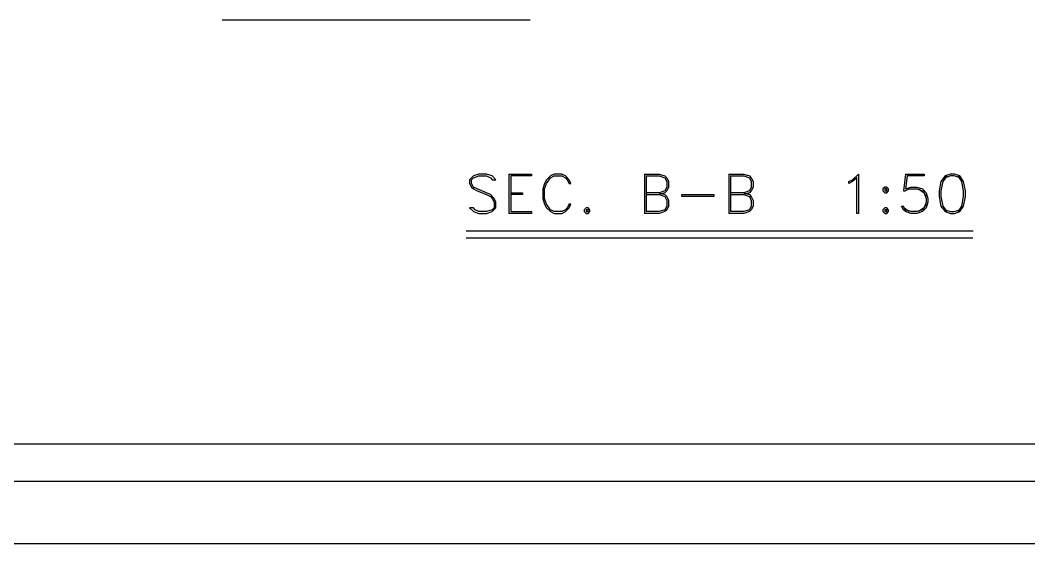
# Model space of a CAD drawing. Header units: millimetres. Extents: x -23396 to 106750, y 116 to 66281.
# Drawn here: x 15996 to 24086, y 116 to 4317 of the extents above; entities that cross this region are included whole.
import ezdxf

# ---------------------------------------------------------------- set-up
doc = ezdxf.new("R2010")
doc.units = ezdxf.units.MM

# ---------------------------------------------------------------- blocks, each defined once
blk = doc.blocks.new('U10U10 SEC')
at = {"color": 0}
for p, q in [((8973.709274371184, -1175.820000000647), (7216.859274370626, -1175.820000000647)), ((8649.417746505496, -2064.784999998636), (8628.267746506754, -2085.935000000871)), ((8681.16774650596, -2054.164999999455), (8649.417746505496, -2064.784999998636)), ((8649.417746505496, -2075.405000000145), (8681.16774650596, -2064.784999998636)), ((8723.517746506986, -2054.164999999455), (8681.16774650596, -2054.164999999455)), ((8681.16774650596, -2064.784999998636), (8723.517746506986, -2064.784999998636)), ((8757.367746505915, -2064.784999998636), (8723.517746506986, -2054.164999999455)), ((8723.517746506986, -2064.784999998636), (8746.76774650652, -2075.405000000145)), ((8778.517746504658, -2085.935000000871), (8757.367746505915, -2064.784999998636)), ((8852.617746506146, -2054.164999999455), (8852.617746506146, -2278.584999999846)), ((8852.617746506146, -2054.164999999455), (8981.71774650531, -2054.164999999455)), ((8863.217746506707, -2064.784999998636), (8863.217746506707, -2267.984999999288)), ((8981.71774650531, -2064.784999998636), (8863.217746506707, -2064.784999998636)), ((8981.71774650531, -2054.164999999455), (8981.71774650531, -2064.784999998636)), ((9089.667746506893, -2064.784999998636), (9066.41774650503, -2085.935000000871)), ((9110.867746506847, -2054.164999999455), (9089.667746506893, -2064.784999998636)), ((9089.667746506893, -2075.405000000145), (9110.867746506847, -2064.784999998636)), ((9153.167746505496, -2054.164999999455), (9110.867746506847, -2054.164999999455)), ((9110.867746506847, -2064.784999998636), (9153.167746505496, -2064.784999998636)), ((9174.367746506614, -2064.784999998636), (9153.167746505496, -2054.164999999455)), ((9153.167746505496, -2064.784999998636), (9174.367746506614, -2075.405000000145)), ((9195.51774650652, -2085.935000000871), (9174.367746506614, -2064.784999998636)), ((9625.217746506241, -2054.234999999287), (9709.867746505915, -2054.234999999287)), ((9625.367746505219, -2054.164999999455), (9625.367746505219, -2278.584999999846)), ((9635.617746506614, -2064.784999998636), (9635.617746506614, -2267.984999999288)), ((9635.767746505591, -2064.784999998636), (9709.667746506895, -2064.784999998636)), ((9709.667746506895, -2064.784999998636), (9741.417746505032, -2075.405000000145)), ((9709.867746505915, -2054.234999999287), (9741.617746506381, -2064.784999998636)), ((9741.617746506381, -2064.784999998636), (9752.01774650559, -2075.405000000145)), ((10105.6677465055, -2054.164999999455), (10105.6677465055, -2278.584999999846)), ((10105.86774650568, -2054.164999999455), (10192.61774650615, -2054.164999999455)), ((10116.41774650503, -2064.784999998636), (10116.41774650503, -2267.984999999288)), ((10116.41774650503, -2064.784999998636), (10192.46774650601, -2064.784999998636)), ((10192.46774650601, -2064.784999998636), (10224.21774650647, -2075.329999999492)), ((10192.61774650615, -2054.164999999455), (10224.36774650661, -2064.784999998636)), ((10224.36774650661, -2064.784999998636), (10234.81774650587, -2075.405000000145)), ((10812.46774650484, -2085.935000000871), (10846.31774650726, -2054.164999999455)), ((10846.31774650726, -2054.164999999455), (10846.31774650726, -2278.584999999846)), ((11113.2177465067, -2054.164999999455), (11102.61774650615, -2149.470000000554)), ((11113.2177465067, -2054.164999999455), (11221.16774650596, -2054.164999999455)), ((11123.8177465061, -2064.784999998636), (11113.2177465067, -2138.850000001374)), ((11221.16774650596, -2064.784999998636), (11123.8177465061, -2064.784999998636)), ((11221.16774650596, -2054.164999999455), (11221.16774650596, -2064.784999998636)), ((11339.71774650577, -2064.784999998636), (11316.41774650503, -2096.55000000156)), ((11350.46774650531, -2064.784999998636), (11327.16774650689, -2096.55000000156)), ((11371.46774650624, -2054.164999999455), (11339.71774650577, -2064.784999998636)), ((11371.26774650605, -2064.784999998636), (11339.71774650577, -2075.405000000145)), ((11392.61774650615, -2064.784999998636), (11371.26774650605, -2064.784999998636)), ((11392.76774650512, -2054.164999999455), (11371.46774650624, -2054.164999999455)), ((11424.16774650526, -2075.405000000145), (11392.61774650615, -2064.784999998636)), ((11424.51774650559, -2064.784999998636), (11392.76774650512, -2054.164999999455)), ((11435.11774650615, -2096.55000000156), (11413.76774650605, -2064.784999998636)), ((11445.71774650554, -2096.55000000156), (11424.51774650559, -2064.784999998636)), ((8628.267746506754, -2085.935000000871), (8628.267746506754, -2107.079999999958)), ((8628.267746506754, -2107.079999999958), (8638.81774650494, -2128.320000000647)), ((8638.81774650494, -2085.935000000871), (8649.417746505496, -2075.405000000145)), ((8638.81774650494, -2107.079999999958), (8638.81774650494, -2085.935000000871)), ((8649.417746505496, -2128.320000000647), (8638.81774650494, -2107.079999999958)), ((8638.81774650494, -2128.320000000647), (8649.417746505496, -2138.850000001374)), ((8670.567746505403, -2138.850000001374), (8649.417746505496, -2128.320000000647)), ((8746.76774650652, -2075.405000000145), (8757.367746505915, -2085.935000000871)), ((8757.367746505915, -2085.935000000871), (8778.517746504658, -2085.935000000871)), ((9055.817746505638, -2107.079999999958), (9045.217746505079, -2138.850000001374)), ((9066.41774650503, -2085.935000000871), (9055.817746505638, -2107.079999999958)), ((9055.817746505638, -2138.850000001374), (9066.41774650503, -2107.079999999958)), ((9066.41774650503, -2107.079999999958), (9089.667746506893, -2075.405000000145)), ((9174.367746506614, -2075.405000000145), (9184.917746505964, -2085.935000000871)), ((9184.917746505964, -2085.935000000871), (9195.51774650652, -2107.079999999958)), ((9206.11774650708, -2107.079999999958), (9195.51774650652, -2085.935000000871)), ((9195.51774650652, -2107.079999999958), (9206.11774650708, -2107.079999999958)), ((9741.417746505032, -2075.405000000145), (9752.01774650559, -2096.55000000156)), ((9752.01774650559, -2128.320000000647), (9741.417746505032, -2149.470000000554)), ((9752.01774650559, -2075.405000000145), (9762.76774650629, -2096.55000000156)), ((9752.01774650559, -2096.55000000156), (9752.01774650559, -2128.320000000647)), ((9762.76774650629, -2128.320000000647), (9752.01774650559, -2149.470000000554)), ((9762.76774650629, -2096.55000000156), (9762.76774650629, -2128.320000000647)), ((10224.21774650647, -2075.329999999492), (10234.81774650587, -2096.55000000156)), ((10234.81774650587, -2128.250000000815), (10224.21774650647, -2149.470000000554)), ((10234.81774650587, -2075.405000000145), (10245.5677465054, -2096.55000000156)), ((10234.81774650587, -2096.55000000156), (10234.81774650587, -2128.250000000815)), ((10245.5677465054, -2128.320000000647), (10234.81774650587, -2149.470000000554)), ((10245.5677465054, -2096.55000000156), (10245.5677465054, -2128.320000000647)), ((10791.3177465061, -2096.55000000156), (10812.46774650484, -2085.935000000871)), ((10812.46774650484, -2096.55000000156), (10791.3177465061, -2107.149999999791)), ((10791.3177465061, -2107.149999999791), (10791.3177465061, -2096.55000000156)), ((10835.91774650573, -2075.405000000145), (10812.46774650484, -2096.55000000156)), ((10835.91774650573, -2278.584999999846), (10835.91774650573, -2075.405000000145)), ((10996.96774650554, -2128.320000000647), (10984.11774650638, -2138.850000001374)), ((11007.56774650494, -2128.320000000647), (10996.96774650554, -2128.320000000647)), ((11017.96774650647, -2138.850000001374), (11007.56774650494, -2128.320000000647)), ((11113.2177465067, -2138.850000001374), (11144.96774650717, -2128.320000000647)), ((11144.96774650717, -2128.320000000647), (11178.8177465061, -2128.320000000647)), ((11178.8177465061, -2128.320000000647), (11210.5677465054, -2138.850000001374)), ((11316.41774650503, -2096.55000000156), (11305.81774650563, -2149.470000000554)), ((11327.16774650689, -2096.55000000156), (11316.41774650503, -2149.470000000554)), ((11445.51774650652, -2149.470000000554), (11435.11774650615, -2096.55000000156)), ((11456.26774650605, -2149.470000000554), (11445.71774650554, -2096.55000000156)), ((8649.417746505496, -2138.850000001374), (8670.567746505403, -2149.470000000554)), ((8723.517746506986, -2160.00000000128), (8670.567746505403, -2138.850000001374)), ((8670.567746505403, -2149.470000000554), (8723.517746506986, -2170.614999999642)), ((8746.76774650652, -2170.614999999642), (8723.517746506986, -2160.00000000128)), ((8723.517746506986, -2170.614999999642), (8746.76774650652, -2181.234999998822)), ((8767.967746506474, -2193.900000000256), (8746.76774650652, -2170.614999999642)), ((8746.76774650652, -2181.234999998822), (8757.367746505915, -2193.900000000256)), ((8863.217746506707, -2160.00000000128), (8928.817746506104, -2160.00000000128)), ((8928.817746506104, -2170.614999999642), (8863.217746506707, -2170.614999999642)), ((8928.817746506104, -2160.00000000128), (8928.817746506104, -2170.614999999642)), ((9045.217746505079, -2138.850000001374), (9045.217746505079, -2193.900000000256)), ((9055.817746505638, -2193.900000000256), (9055.817746505638, -2138.850000001374)), ((9709.667746506895, -2160.069999998785), (9635.767746505591, -2160.069999998785)), ((9635.767746505591, -2170.614999999642), (9709.667746506895, -2170.614999999642)), ((9741.417746505032, -2149.470000000554), (9709.667746506895, -2160.069999998785)), ((9709.667746506895, -2170.614999999642), (9741.417746505032, -2181.234999998822)), ((9741.617746506381, -2160.00000000128), (9709.867746505915, -2170.614999999642)), ((9709.867746505915, -2160.00000000128), (9741.617746506381, -2170.614999999642)), ((9741.417746505032, -2181.234999998822), (9752.01774650559, -2204.519999999437)), ((9752.01774650559, -2149.470000000554), (9741.617746506381, -2160.00000000128)), ((9741.617746506381, -2170.614999999642), (9752.01774650559, -2181.234999998822)), ((9752.01774650559, -2181.234999998822), (9762.76774650629, -2204.519999999437)), ((9838.817746504938, -2181.234999998822), (9838.817746504938, -2170.614999999642)), ((9838.817746504938, -2170.614999999642), (10021.01774650582, -2170.614999999642)), ((10021.01774650582, -2181.234999998822), (9838.817746504938, -2181.234999998822)), ((10021.01774650582, -2170.614999999642), (10021.01774650582, -2181.234999998822)), ((10192.46774650601, -2160.00000000128), (10116.41774650503, -2160.00000000128)), ((10116.41774650503, -2170.614999999642), (10192.46774650601, -2170.614999999642)), ((10224.21774650647, -2149.470000000554), (10192.46774650601, -2160.00000000128)), ((10192.46774650601, -2170.614999999642), (10224.21774650647, -2181.165000001318)), ((10224.36774650661, -2160.00000000128), (10192.61774650615, -2170.614999999642)), ((10192.61774650615, -2160.00000000128), (10224.36774650661, -2170.614999999642)), ((10224.21774650647, -2181.165000001318), (10234.81774650587, -2204.449999999604)), ((10234.81774650587, -2149.470000000554), (10224.36774650661, -2160.00000000128)), ((10224.36774650661, -2170.614999999642), (10234.81774650587, -2181.234999998822)), ((10234.81774650587, -2181.234999998822), (10245.5677465054, -2204.449999999604)), ((10984.11774650638, -2138.850000001374), (10984.11774650638, -2149.470000000554)), ((10984.11774650638, -2149.470000000554), (10996.96774650554, -2160.00000000128)), ((10996.8177465054, -2138.850000001374), (10996.8177465054, -2149.470000000554)), ((11007.36774650591, -2138.850000001374), (10996.8177465054, -2138.850000001374)), ((10996.8177465054, -2149.470000000554), (11007.36774650591, -2149.470000000554)), ((10996.96774650554, -2160.00000000128), (11007.56774650494, -2160.00000000128)), ((11007.36774650591, -2149.470000000554), (11007.36774650591, -2138.850000001374)), ((11007.56774650494, -2160.00000000128), (11017.96774650647, -2149.470000000554)), ((11017.96774650647, -2149.470000000554), (11017.96774650647, -2138.850000001374)), ((11102.61774650615, -2149.470000000554), (11113.01774650536, -2149.470000000554)), ((11113.01774650536, -2149.470000000554), (11134.36774650661, -2138.850000001374)), ((11134.36774650661, -2138.850000001374), (11178.66774650596, -2138.850000001374)), ((11178.66774650596, -2138.850000001374), (11210.41774650526, -2149.470000000554)), ((11189.21774650531, -2138.850000001374), (11220.96774650577, -2160.00000000128)), ((11210.41774650526, -2149.470000000554), (11231.76774650535, -2181.234999998822)), ((11210.5677465054, -2138.850000001374), (11231.76774650535, -2160.069999998785)), ((11220.96774650577, -2160.00000000128), (11231.76774650535, -2193.900000000256)), ((11231.76774650535, -2160.069999998785), (11242.31774650587, -2193.900000000256)), ((11305.81774650563, -2149.470000000554), (11305.81774650563, -2181.234999998822)), ((11305.81774650563, -2181.234999998822), (11316.41774650503, -2236.2150000002)), ((11316.41774650503, -2149.470000000554), (11316.41774650503, -2181.234999998822)), ((11316.41774650503, -2181.234999998822), (11327.16774650689, -2236.2150000002)), ((11435.11774650615, -2236.2150000002), (11445.51774650652, -2181.234999998822)), ((11445.51774650652, -2181.234999998822), (11445.51774650652, -2149.470000000554)), ((11445.71774650554, -2236.2150000002), (11456.26774650605, -2181.234999998822)), ((11456.26774650605, -2181.234999998822), (11456.26774650605, -2149.470000000554)), ((8757.367746505915, -2193.900000000256), (8767.967746506474, -2215.065000000294)), ((8778.517746504658, -2215.065000000294), (8767.967746506474, -2193.900000000256)), ((8767.967746506474, -2215.065000000294), (8767.967746506474, -2246.815000000759)), ((8778.517746504658, -2246.815000000759), (8778.517746504658, -2215.065000000294)), ((9045.217746505079, -2193.900000000256), (9055.817746505638, -2225.669999999343)), ((9066.41774650503, -2225.669999999343), (9055.817746505638, -2193.900000000256)), ((9055.817746505638, -2225.669999999343), (9066.41774650503, -2246.815000000759)), ((9089.667746506893, -2257.43499999994), (9066.41774650503, -2225.669999999343)), ((9195.51774650652, -2225.669999999343), (9184.917746505964, -2246.815000000759)), ((9206.11774650708, -2225.669999999343), (9195.51774650652, -2225.669999999343)), ((9195.51774650652, -2246.815000000759), (9206.11774650708, -2225.669999999343)), ((9752.01774650559, -2236.2150000002), (9741.417746505032, -2257.43499999994)), ((9752.01774650559, -2204.519999999437), (9752.01774650559, -2236.2150000002)), ((9762.76774650629, -2236.2150000002), (9752.01774650559, -2257.43499999994)), ((9762.76774650629, -2204.519999999437), (9762.76774650629, -2236.2150000002)), ((10234.81774650587, -2236.2150000002), (10224.21774650647, -2257.365000000107)), ((10234.81774650587, -2204.449999999604), (10234.81774650587, -2236.2150000002)), ((10245.5677465054, -2236.2150000002), (10234.81774650587, -2257.365000000107)), ((10245.5677465054, -2204.449999999604), (10245.5677465054, -2236.2150000002)), ((11102.61774650615, -2257.43499999994), (11091.86774650661, -2236.2150000002)), ((11091.86774650661, -2236.2150000002), (11102.61774650615, -2236.2150000002)), ((11113.01774650536, -2257.43499999994), (11102.61774650615, -2236.285000000032)), ((11231.76774650535, -2225.669999999343), (11210.41774650526, -2257.43499999994)), ((11231.76774650535, -2215.065000000294), (11220.96774650577, -2246.815000000759)), ((11231.76774650535, -2193.900000000256), (11231.76774650535, -2215.065000000294)), ((11242.31774650587, -2215.065000000294), (11231.76774650535, -2246.815000000759)), ((11242.31774650587, -2193.900000000256), (11242.31774650587, -2215.065000000294)), ((11316.41774650503, -2236.2150000002), (11339.71774650577, -2267.984999999288)), ((11327.16774650689, -2236.2150000002), (11350.46774650531, -2267.984999999288)), ((11413.76774650605, -2267.984999999288), (11435.11774650615, -2236.2150000002)), ((11424.51774650559, -2267.984999999288), (11445.71774650554, -2236.2150000002)), ((8628.267746506754, -2246.815000000759), (8649.417746505496, -2267.984999999288)), ((8649.417746505496, -2246.815000000759), (8628.267746506754, -2246.815000000759)), ((8660.017746506055, -2257.43499999994), (8649.417746505496, -2246.815000000759)), ((8649.417746505496, -2267.984999999288), (8681.16774650596, -2278.584999999846)), ((8681.16774650596, -2267.984999999288), (8660.017746506055, -2257.43499999994)), ((8723.517746506986, -2267.984999999288), (8681.16774650596, -2267.984999999288)), ((8681.16774650596, -2278.584999999846), (8723.517746506986, -2278.584999999846)), ((8757.367746505915, -2257.43499999994), (8723.517746506986, -2267.984999999288)), ((8723.517746506986, -2278.584999999846), (8757.367746505915, -2267.984999999288)), ((8757.367746505915, -2267.984999999288), (8778.517746504658, -2246.815000000759)), ((8767.967746506474, -2246.815000000759), (8757.367746505915, -2257.43499999994)), ((8981.71774650531, -2278.584999999846), (8852.617746506146, -2278.584999999846)), ((8863.217746506707, -2267.984999999288), (8981.71774650531, -2267.984999999288)), ((8981.71774650531, -2267.984999999288), (8981.71774650531, -2278.584999999846)), ((9066.41774650503, -2246.815000000759), (9089.667746506893, -2267.984999999288)), ((9110.867746506847, -2267.984999999288), (9089.667746506893, -2257.43499999994)), ((9089.667746506893, -2267.984999999288), (9110.867746506847, -2278.584999999846)), ((9153.167746505496, -2267.984999999288), (9110.867746506847, -2267.984999999288)), ((9110.867746506847, -2278.584999999846), (9153.167746505496, -2278.584999999846)), ((9174.367746506614, -2257.43499999994), (9153.167746505496, -2267.984999999288)), ((9153.167746505496, -2278.584999999846), (9174.367746506614, -2267.984999999288)), ((9184.917746505964, -2246.815000000759), (9174.367746506614, -2257.43499999994)), ((9174.367746506614, -2267.984999999288), (9195.51774650652, -2246.815000000759)), ((9292.867746505217, -2246.815000000759), (9282.317746505869, -2257.43499999994)), ((9282.317746505869, -2257.43499999994), (9282.317746505869, -2267.984999999288)), ((9282.317746505869, -2267.984999999288), (9292.867746505217, -2278.584999999846)), ((9303.467746505776, -2246.815000000759), (9292.867746505217, -2246.815000000759)), ((9292.867746505217, -2257.43499999994), (9292.867746505217, -2267.984999999288)), ((9303.467746505776, -2257.43499999994), (9292.867746505217, -2257.43499999994)), ((9292.867746505217, -2267.984999999288), (9303.467746505776, -2267.984999999288)), ((9292.867746505217, -2278.584999999846), (9303.467746505776, -2278.584999999846)), ((9314.067746506335, -2257.43499999994), (9303.467746505776, -2246.815000000759)), ((9303.467746505776, -2267.984999999288), (9303.467746505776, -2257.43499999994)), ((9303.467746505776, -2278.584999999846), (9314.067746506335, -2267.984999999288)), ((9314.067746506335, -2267.984999999288), (9314.067746506335, -2257.43499999994)), ((9709.867746505915, -2278.584999999846), (9625.217746506241, -2278.584999999846)), ((9709.667746506895, -2267.984999999288), (9635.767746505591, -2267.984999999288)), ((9741.417746505032, -2257.43499999994), (9709.667746506895, -2267.984999999288)), ((9741.617746506381, -2267.984999999288), (9709.867746505915, -2278.584999999846)), ((9752.01774650559, -2257.43499999994), (9741.617746506381, -2267.984999999288)), ((10192.61774650615, -2278.515000000014), (10105.86774650568, -2278.515000000014)), ((10192.46774650601, -2267.984999999288), (10116.41774650503, -2267.984999999288)), ((10224.21774650647, -2257.365000000107), (10192.46774650601, -2267.984999999288)), ((10224.36774650661, -2267.984999999288), (10192.61774650615, -2278.515000000014)), ((10234.81774650587, -2257.365000000107), (10224.36774650661, -2267.984999999288)), ((10846.31774650726, -2278.584999999846), (10835.91774650573, -2278.584999999846)), ((10996.96774650554, -2246.815000000759), (10984.11774650638, -2257.365000000107)), ((10984.11774650638, -2257.365000000107), (10984.11774650638, -2267.984999999288)), ((10984.11774650638, -2267.984999999288), (10996.96774650554, -2278.584999999846)), ((10996.8177465054, -2257.365000000107), (10996.8177465054, -2267.984999999288)), ((11007.36774650591, -2257.365000000107), (10996.8177465054, -2257.365000000107)), ((10996.8177465054, -2267.984999999288), (11007.36774650591, -2267.984999999288)), ((11007.56774650494, -2246.815000000759), (10996.96774650554, -2246.815000000759)), ((10996.96774650554, -2278.584999999846), (11007.56774650494, -2278.584999999846)), ((11007.36774650591, -2267.984999999288), (11007.36774650591, -2257.365000000107)), ((11017.96774650647, -2257.365000000107), (11007.56774650494, -2246.815000000759)), ((11007.56774650494, -2278.584999999846), (11017.96774650647, -2267.984999999288)), ((11017.96774650647, -2267.984999999288), (11017.96774650647, -2257.365000000107)), ((11134.36774650661, -2267.984999999288), (11102.61774650615, -2246.815000000759)), ((11113.2177465067, -2267.984999999288), (11102.61774650615, -2257.43499999994)), ((11144.96774650717, -2267.984999999288), (11113.01774650536, -2257.43499999994)), ((11144.96774650717, -2278.584999999846), (11113.2177465067, -2267.984999999288)), ((11178.66774650596, -2267.984999999288), (11144.96774650717, -2267.984999999288)), ((11178.8177465061, -2278.584999999846), (11144.96774650717, -2278.584999999846)), ((11210.41774650526, -2257.43499999994), (11178.66774650596, -2267.984999999288)), ((11210.5677465054, -2267.984999999288), (11178.8177465061, -2278.584999999846)), ((11220.96774650577, -2246.815000000759), (11189.21774650531, -2267.984999999288)), ((11231.76774650535, -2246.815000000759), (11210.5677465054, -2267.984999999288)), ((11339.71774650577, -2257.43499999994), (11371.26774650605, -2267.984999999288)), ((11339.71774650577, -2267.984999999288), (11371.46774650624, -2278.584999999846)), ((11371.26774650605, -2267.984999999288), (11392.61774650615, -2267.984999999288)), ((11371.46774650624, -2278.584999999846), (11392.76774650512, -2278.584999999846)), ((11392.61774650615, -2267.984999999288), (11424.16774650526, -2257.43499999994)), ((11392.76774650512, -2278.584999999846), (11424.51774650559, -2267.984999999288)), ((8609.017746506286, -2378.084999999381), (11500.36774650522, -2378.084999999381)), ((8609.21774650531, -2418.250000000815), (11498.46774650577, -2418.250000000815))]:
    blk.add_line(p, q, dxfattribs=at)

msp = doc.modelspace()

# ---------------------------------------------------------------- linework, layer by layer
at = {"color": 0}
msp.add_line((44008.84491175288, 915.5389610955388), (1011.054911753072, 915.5389610955388), dxfattribs=at)
at = {"linetype": 'Continuous'}
for points in [[(211.0549117530723, 31714.88946109292), (44808.84491175288, 31714.88946109292), (44808.84491175288, 115.5389610955387), (211.0549117530723, 115.5389610955387)], [(711.0549117530722, 31214.88946109292), (44308.84491175287, 31214.88946109292), (44308.84491175287, 615.5389610955388), (711.0549117530722, 615.5389610955388)], [(1011.054911753072, 30914.88946109292), (44008.84491175288, 30914.88946109292), (44008.84491175288, 915.5389610955388), (1011.054911753072, 915.5389610955388)]]:
    msp.add_lwpolyline(points, close=True, dxfattribs=at)

# ---------------------------------------------------------------- block references
at = {"xscale": 1.40625, "yscale": 1.40625, "zscale": 1.40625}
msp.add_blockref('U10U10 SEC', (7467.516750961465, 5970.319913582156), dxfattribs=at)

doc.saveas('drawing.dxf')
